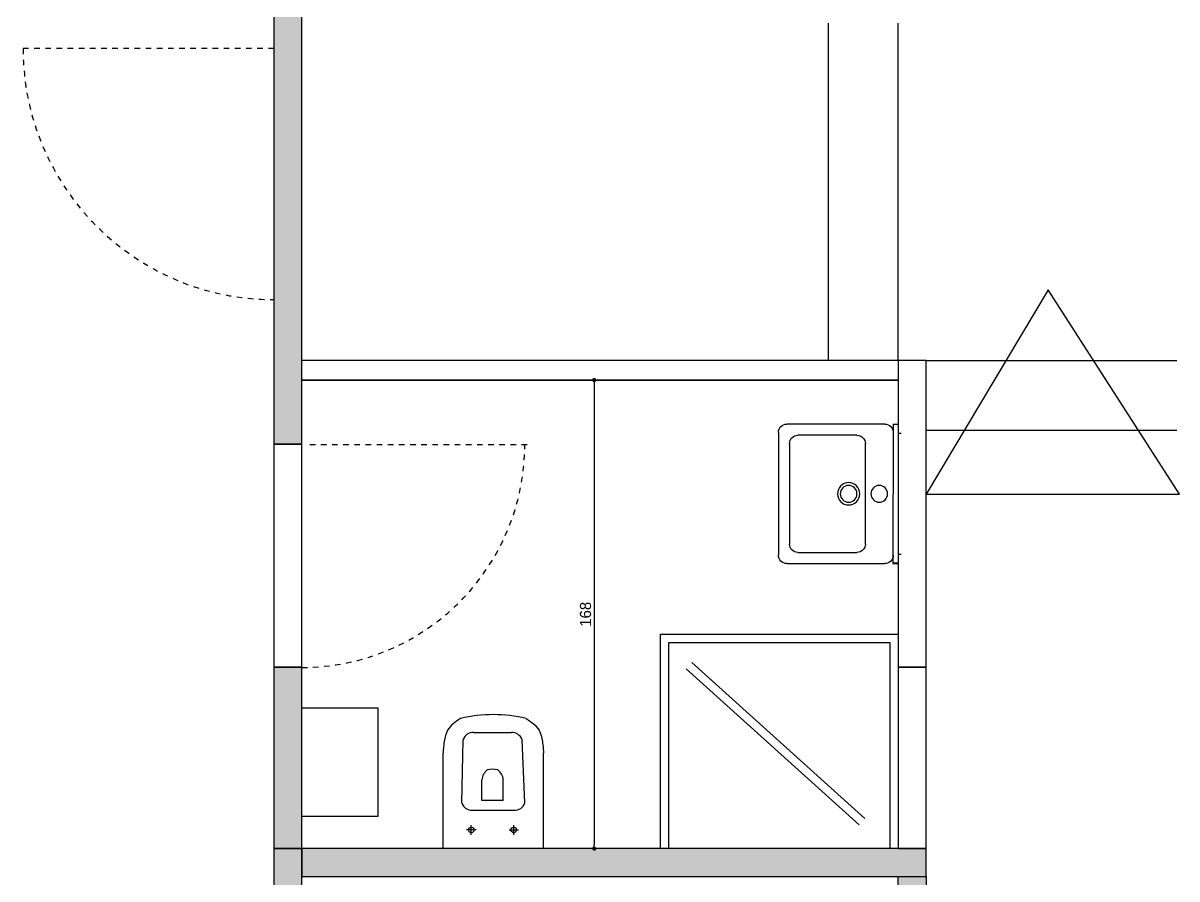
# Model space of a CAD drawing. Header units: inches. Extents: x 19839 to 37459, y -6108 to 838.
# Drawn here: x 34212.7 to 34626.7, y -4053.4 to -3746.5 of the extents above; entities that cross this region are included whole.
import ezdxf

# ---------------------------------------------------------------- set-up
doc = ezdxf.new("R2010")
doc.units = ezdxf.units.IN
doc.header["$MEASUREMENT"] = 0
doc.linetypes.add('DOTX2', pattern=[12.7, 0, -12.7])
doc.linetypes.add('JIS_02_1.0', pattern=[2, 1, -1])
doc.layers.get('Defpoints').update_dxf_attribs({"lineweight": 5})
for name, color, linetype in [('01_Existing Wall Hatch', 251, 'Continuous'), ('COLOUR 2-ATA', 9, 'JIS_02_1.0'), ('DOOR-ATA', 43, 'Continuous'), ('GYPSUM-ATA', 11, 'Continuous'), ('SANITARY-ATA', 144, 'Continuous'), ('WIPEOUT-ATA', 185, 'DOTX2')]:
    doc.layers.add(name, color=color, linetype=linetype)
doc.layers.add('STAIR-ATA', color=7, linetype='Continuous', true_color=0xa4957d)
doc.styles.add('ATA', font='GOTHIC.TTF')
doc.dimstyles.new('ATA 1_20', dxfattribs={"dimtxt": 4, "dimasz": 1.5, "dimexe": 1, "dimexo": 4, "dimgap": 1, "dimtad": 1, "dimdec": 1, "dimzin": 9, "dimtxsty": 'ATA', "dimblk": 'DOT', "dimcen": 2, "dimclrd": 256, "dimclre": 256, "dimclrt": 256, "dimadec": 1, "dimazin": 2, "dimtfac": 1, "dimtdec": 1, "dimtix": 1, "dimtmove": 2, "dimatfit": 3, "dimldrblk": 'ARCHTICK', "dimfxl": 6, "dimfxlon": 1, "dimarcsym": 0})

# ---------------------------------------------------------------- blocks, each defined once
blk = doc.blocks.new('LAV')
blk.add_wipeout([(-27476.7, 117146.5), (-27476.7, 117581.9), (-27466.7, 117581.9), (-27466.7, 117614.2), (-27448.7, 117614.3), (-27448.7, 117594.2), (-27446.7, 117594.2), (-27445.3, 117598.1), (-27442.1, 117602.9), (-27439.9, 117605.4), (-27435.2, 117609.2), (-27430.7, 117611.7), (-27425, 117613.5), (-27418.7, 117614.2), (-27066.7, 117614.2), (-27056.3, 117612.4), (-27045.4, 117605.4), (-27039.8, 117597.5), (-27036.7, 117584.2), (-27036.7, 117144.2), (-27037, 117139.8), (-27038.6, 117133.5), (-27040.2, 117130.1), (-27042.7, 117126.1), (-27045.4, 117123), (-27050, 117119.2), (-27053.5, 117117.2), (-27056.5, 117116), (-27061.3, 117114.7), (-27066.7, 117114.2), (-27418.7, 117114.2), (-27426.1, 117115.2), (-27429.6, 117116.3), (-27435.1, 117119.1), (-27438, 117121.3), (-27443.9, 117128), (-27446.7, 117134.2), (-27446.7, 117114.2), (-27466.7, 117114.2), (-27466.7, 117146.5)]).dxf.layer = 'WIPEOUT-ATA'
at = {"layer": 'SANITARY-ATA', "color": 0}
for p, q in [((-27466.7, 117581.9, -19.8), (-27476.7, 117581.9, -19.8)), ((-27418.7, 117614.2, -19.8), (-27066.7, 117614.2, -19.8)), ((-27036.7, 117584.2, -19.8), (-27036.7, 117144.2, -19.8)), ((-27348.7, 117184.2, -19.8), (-27348.7, 117544.2, -19.8)), ((-27318.7, 117574.2, -19.8), (-27106.7, 117574.2, -19.8)), ((-27076.7, 117544.2, -19.8), (-27076.7, 117184.2, -19.8)), ((-27476.7, 117146.5, -19.8), (-27466.7, 117146.5, -19.8)), ((-27106.7, 117154.2, -19.8), (-27318.7, 117154.2, -19.8)), ((-27448.7, 117116.2, -19.8), (-27466.7, 117116.2, -19.8)), ((-27066.7, 117114.2, -19.8), (-27418.7, 117114.2, -19.8))]:
    blk.add_line(p, q, dxfattribs=at)
at = {"layer": 'SANITARY-ATA', "color": 0, "elevation": -19.8}
for points in [[(-27446.7, 117614.2), (-27466.7, 117614.2), (-27466.7, 117114.2)], [(-27448.7, 117612.2), (-27446.7, 117114.2), (-27466.7, 117114.2)], [(-27448.7, 117594.2), (-27446.7, 117594.2)], [(-27448.7, 117134.2), (-27446.7, 117134.2)]]:
    blk.add_lwpolyline(points, dxfattribs=at)
at = {"layer": 'SANITARY-ATA', "color": 0}
for centre, radius in [((-27398.7, 117364.2, -19.8), 30), ((-27288.7, 117364.2, -19.8), 40), ((-27288.7, 117364.2, -19.8), 30)]:
    blk.add_circle(centre, radius, dxfattribs=at)
for centre, start, end in [((-27418.7, 117584.2, -19.8), 90, 180), ((-27066.7, 117584.2, -19.8), 0, 90), ((-27318.7, 117544.2, -19.8), 90, 180), ((-27106.7, 117544.2, -19.8), 0, 90), ((-27318.7, 117184.2, -19.8), 180, 270), ((-27106.7, 117184.2, -19.8), 270, 0), ((-27418.7, 117144.2, -19.8), 180, 270), ((-27066.7, 117144.2, -19.8), 270, 0)]:
    blk.add_arc(centre, 30, start, end, dxfattribs=at)
blk = doc.blocks.new('OIUYT')
blk.add_wipeout([(61408.52, 9884.89), (61408.52, 9848.89), (61374.34, 9848.89), (61370.6, 9849.2), (61367.08, 9850.01), (61364.91, 9851.3), (61362.9, 9853.61), (61361.9, 9855.07), (61361.13, 9858.96), (61360.76, 9861.83), (61360.56, 9864.63), (61360.51, 9866.89), (61360.55, 9868.94), (61360.74, 9871.76), (61361.11, 9874.65), (61361.53, 9877.01), (61361.9, 9878.7), (61363.18, 9880.54), (61365.67, 9883.05), (61367.08, 9883.76), (61371.18, 9884.65), (61374.34, 9884.89)]).dxf.layer = 'WIPEOUT-ATA'
at = {"color": 0}
for p, q in [((61408.52, 9884.89), (61374.34, 9884.89)), ((61408.52, 9884.89), (61408.52, 9848.89)), ((61408.52, 9884.89), (61408.52, 9848.89)), ((61392.17, 9878.19), (61369.5, 9877.19)), ((61394.82, 9859.39), (61394.82, 9874.38)), ((61403.55, 9874.23), (61400.15, 9874.23)), ((61401.85, 9872.53), (61401.85, 9875.93)), ((61366.85, 9859.84), (61366.85, 9873.38)), ((61391.29, 9870.48), (61383.9, 9870.48)), ((61391.29, 9870.48), (61391.29, 9862.77)), ((61391.29, 9862.77), (61383.9, 9862.77)), ((61403.55, 9858.98), (61400.15, 9858.98)), ((61401.85, 9860.68), (61401.85, 9857.28)), ((61392.17, 9855.58), (61369.5, 9856.04)), ((61408.52, 9848.89), (61374.34, 9848.89))]:
    blk.add_line(p, q, dxfattribs=at)
for centre in [(61401.85, 9874.23), (61401.85, 9858.98)]:
    blk.add_circle(centre, 1, dxfattribs=at)
for centre, radius, start, end in [((61411.37, 9866.89), 50.86, 166.5664, 193.4336), ((61390.96, 9874.53), 3.86, 357.8585, 71.6982), ((61370.71, 9873.53), 3.86, 108.3018, 182.1415), ((61384.43, 9865.29), 5.22, 95.8873, 141.8464), ((61386.76, 9866.63), 6.7, 163.6453, 196.3547), ((61384.43, 9867.97), 5.22, 218.1536, 264.1127), ((61370.71, 9859.7), 3.86, 177.8585, 251.6982), ((61390.96, 9859.25), 3.86, 288.3018, 2.1415)]:
    blk.add_arc(centre, radius, start, end, dxfattribs=at)
for points in [[(61361.9, 9878.7), (61366.06, 9883.29), (61370.16, 9884.5), (61372.62, 9884.81), (61374.34, 9884.89)], [(61361.9, 9855.07), (61366.06, 9850.48), (61370.16, 9849.27), (61372.62, 9848.96), (61374.34, 9848.89)]]:
    blk.add_spline(points, degree=3, dxfattribs=at)
blk = doc.blocks.new('_Dot')
at = {"color": 0, "linetype": 'ByBlock', "lineweight": -2}
blk.add_line((-0.5, 0), (-1, 0), dxfattribs=at)
at = {"color": 0, "linetype": 'ByBlock', "const_width": 0.5}
blk.add_lwpolyline([(-0.25, 0, 1), (0.25, 0, 1)], format="xyb", close=True, dxfattribs=at)
blk = doc.blocks.new('*D103')
at = {"lineweight": -2, "transparency": 16777216}
for p, q in [((34417.66, -3874.5), (34416.66, -3874.5)), ((34417.66, -3876), (34417.66, -4041)), ((34417.66, -4042.5), (34416.66, -4042.5))]:
    blk.add_line(p, q, dxfattribs=at)
at = {"layer": 'Defpoints', "color": 0, "transparency": 16777216}
for p in [(34419.74, -3874.5, 0), (34417.66, -4042.5), (34419.74, -4042.5)]:
    blk.add_point(p, dxfattribs=at)
at = {"lineweight": -2, "transparency": 16777216, "xscale": 1.5, "yscale": 1.5, "zscale": 1.5}
for p, rotation in [((34417.66, -3874.5), 90), ((34417.66, -4042.5), 270)]:
    blk.add_blockref('_Dot', p, dxfattribs=dict(at, rotation=rotation))
at = {"transparency": 16777216, "insert": (34414.56, -3958.5), "char_height": 4, "attachment_point": 5, "rotation": 90, "style": 'ATA'}
blk.add_mtext('168', dxfattribs=at)
blk = doc.blocks.new('_ArchTick')
at = {"color": 0, "linetype": 'ByBlock', "const_width": 0.15}
blk.add_lwpolyline([(-0.5, -0.5), (0.5, 0.5)], dxfattribs=at)

msp = doc.modelspace()

# ---------------------------------------------------------------- hatches: boundary and pattern name
at = {"layer": '01_Existing Wall Hatch'}
h = msp.add_hatch(color=256, dxfattribs=at)
h.dxf.hatch_style = 1
h.paths.add_polyline_path([(34312.74, -3897.5), (34312.74, -3538.5), (34302.74, -3538.5), (34302.74, -3897.5)])
h = msp.add_hatch(color=256, dxfattribs=at)
h.dxf.hatch_style = 1
h.paths.add_polyline_path([(34312.74, -4416), (34312.74, -3977.5), (34302.74, -3977.5), (34302.74, -4416)])
h = msp.add_hatch(color=256, dxfattribs=at)
h.dxf.hatch_style = 1
h.paths.add_polyline_path([(34536.74, -4042.5), (34312.74, -4042.5), (34312.74, -4052.5), (34536.74, -4052.5)])
h = msp.add_hatch(color=256, dxfattribs=at)
h.dxf.hatch_style = 1
h.paths.add_polyline_path([(34526.74, -4191.5), (34526.74, -4052.5), (34536.74, -4052.5), (34536.74, -4191.5)])

# ---------------------------------------------------------------- linework, layer by layer
for p, q in [((34501.74, -3867.5, 0), (34501.74, -3746.5, 0)), ((34526.74, -3867.5, 0), (34526.74, -3746.5, 0)), ((34580.58, -3842.18, 0), (34536.74, -3915.4, 0)), ((34627.61, -3915.4, 0), (34580.58, -3842.18, 0)), ((34526.74, -3867.5, 0), (34312.74, -3867.5, 0)), ((34526.74, -3874.5, 0), (34312.74, -3874.5, 0)), ((34536.74, -3915.4, 0), (34627.61, -3915.4, 0)), ((34512.77, -4033.95, 0), (34450.67, -3978.01, 0)), ((34514.77, -4031.72, 0), (34452.67, -3975.78, 0))]:
    msp.add_line(p, q)
at = {"elevation": 0}
for points in [[(34441.42, -4042.5), (34441.42, -3965.64), (34526.74, -3965.64), (34526.74, -4042.5)], [(34444.42, -4042.5), (34444.42, -3968.64), (34523.74, -3968.64), (34523.74, -4042.5)], [(34312.74, -3992), (34340, -3992), (34340, -4031), (34312.74, -4031), (34312.74, -3992)]]:
    msp.add_lwpolyline(points, dxfattribs=at)
at = {"layer": 'COLOUR 2-ATA', "ltscale": 2}
msp.add_line((34302.74, -3755.65, 0), (34212.74, -3755.65, 0), dxfattribs=at)
at = {"layer": 'COLOUR 2-ATA', "ltscale": 2, "elevation": 0}
msp.add_lwpolyline([(34315.61, -3897.56), (34395.61, -3897.56)], dxfattribs=at)
at = {"layer": 'COLOUR 2-ATA', "ltscale": 2}
for centre, radius, start, end in [((34302.74, -3755.65, 0), 90, 180, 270), ((34312.74, -3897.56, 0), 80, 269.9999, 359.9999)]:
    msp.add_arc(centre, radius, start, end, dxfattribs=at)
at = {"layer": 'DOOR-ATA', "elevation": 0}
for points in [[(34526.74, -3977.5), (34536.74, -3977.5), (34536.74, -3867.5), (34526.74, -3867.5)], [(34302.74, -3977.5), (34312.74, -3977.5), (34312.74, -3897.56), (34302.74, -3897.56)]]:
    msp.add_lwpolyline(points, close=True, dxfattribs=at)
for points in [[(34312.74, -3897.5), (34302.74, -3897.5)], [(34302.74, -3977.5), (34312.74, -3977.5)]]:
    msp.add_lwpolyline(points, dxfattribs=at)
at = {"layer": 'GYPSUM-ATA', "elevation": 0}
for points in [[(34312.74, -3897.5), (34312.74, -3538.5), (34302.74, -3538.5), (34302.74, -3897.5), (34312.74, -3897.5)], [(34526.74, -3977.5), (34526.74, -4042.5), (34536.74, -4042.5), (34536.74, -3977.5), (34526.74, -3977.5)]]:
    msp.add_lwpolyline(points, dxfattribs=at)
for points in [[(34312.74, -3977.5), (34302.74, -3977.5), (34302.74, -4042.5), (34312.74, -4042.5)], [(34312.74, -4358.5), (34312.74, -4042.5), (34302.74, -4042.5), (34302.74, -4358.5)], [(34536.74, -4042.5), (34312.74, -4042.5), (34312.74, -4052.5), (34536.74, -4052.5)], [(34526.74, -4191.5), (34526.74, -4052.5), (34536.74, -4052.5), (34536.74, -4191.5)]]:
    msp.add_lwpolyline(points, close=True, dxfattribs=at)
at = {"layer": 'STAIR-ATA', "elevation": 0}
for points in [[(34536.74, -3867.5), (34626.74, -3867.5)], [(34536.74, -3892.5), (34626.74, -3892.5)]]:
    msp.add_lwpolyline(points, dxfattribs=at)

# ---------------------------------------------------------------- dimensions: what is measured, and where the dimension line sits
dim = msp.add_linear_dim(base=(34417.66, -4042.5, 0), p1=(34419.74, -3874.5, 0), p2=(34419.74, -4042.5, 0), angle=90, dimstyle='ATA 1_20')
dim.commit()
dim.dimension.update_dxf_attribs({"geometry": '*D103', "text_midpoint": (34414.56, -3958.5, 0)})

# ---------------------------------------------------------------- next in the draw order: block references
at = {"layer": 'SANITARY-ATA', "xscale": -0.1000000000003638, "yscale": 0.1000000000003638, "zscale": 0.1}
msp.add_blockref('LAV', (31780.08, -15651.72, 1.98), dxfattribs=at)
at = {"layer": 'SANITARY-ATA', "rotation": 270}
msp.add_blockref('OIUYT', (24514.57, 57366.02, 0), dxfattribs=at)

# ---------------------------------------------------------------- next in the draw order: linework, layer by layer
at = {"elevation": 0}
msp.add_lwpolyline([(34312.74, -3874.5), (34526.74, -3874.5), (34526.74, -4042.5), (34312.74, -4042.5), (34312.74, -3874.5)], dxfattribs=at)

doc.saveas('drawing.dxf')
